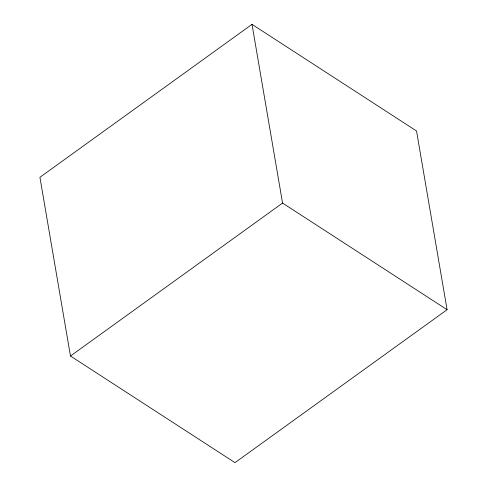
<?xml version="1.0" encoding="UTF-8"?>
<svg xmlns="http://www.w3.org/2000/svg" width="487" height="487" viewBox="0 0 487 487"><rect width="100%" height="100%" fill="white"/><g stroke="black" fill="none" stroke-linecap="round" stroke-linejoin="round"><path stroke-width="0.73" d="M252.01 24.35L39.922 177.298L70.469 356.015L234.99 462.65L447.078 309.702L416.531 130.985L252.01 24.35L282.557 203.067L447.078 309.702M70.469 356.015L282.557 203.067"/></g></svg>
